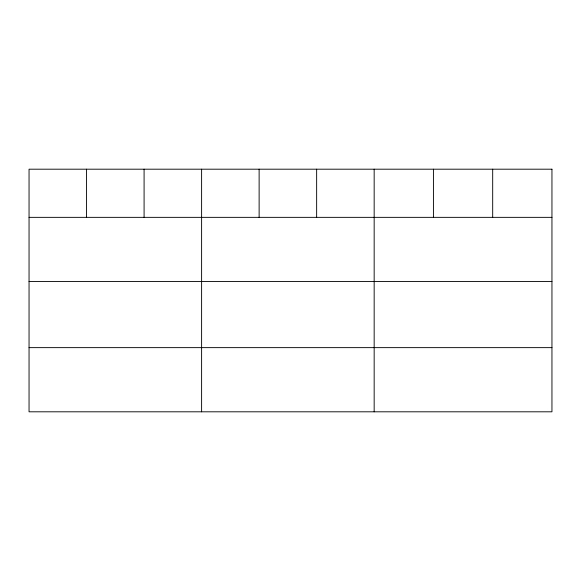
<?xml version="1.0" encoding="UTF-8"?>
<svg xmlns="http://www.w3.org/2000/svg" width="581" height="581" viewBox="0 0 581 581"><rect width="100%" height="100%" fill="white"/><g stroke="black" fill="none" stroke-linecap="round" stroke-linejoin="round"><path stroke-width="0.87" d="M29.05 217.352L551.95 217.352M29.05 281.524L551.95 281.524M29.05 347.634L551.95 347.634M492.688 169.194L492.688 217.352M433.426 169.194L433.426 217.352M374.164 169.194L374.164 411.806M316.645 169.194L316.645 217.352M259.126 169.194L259.126 217.352M201.607 169.194L201.607 411.806M144.088 169.194L144.088 217.352M86.569 169.194L86.569 217.352M551.95 169.194L29.05 169.194L29.05 411.806L551.95 411.806L551.95 169.194"/></g></svg>
